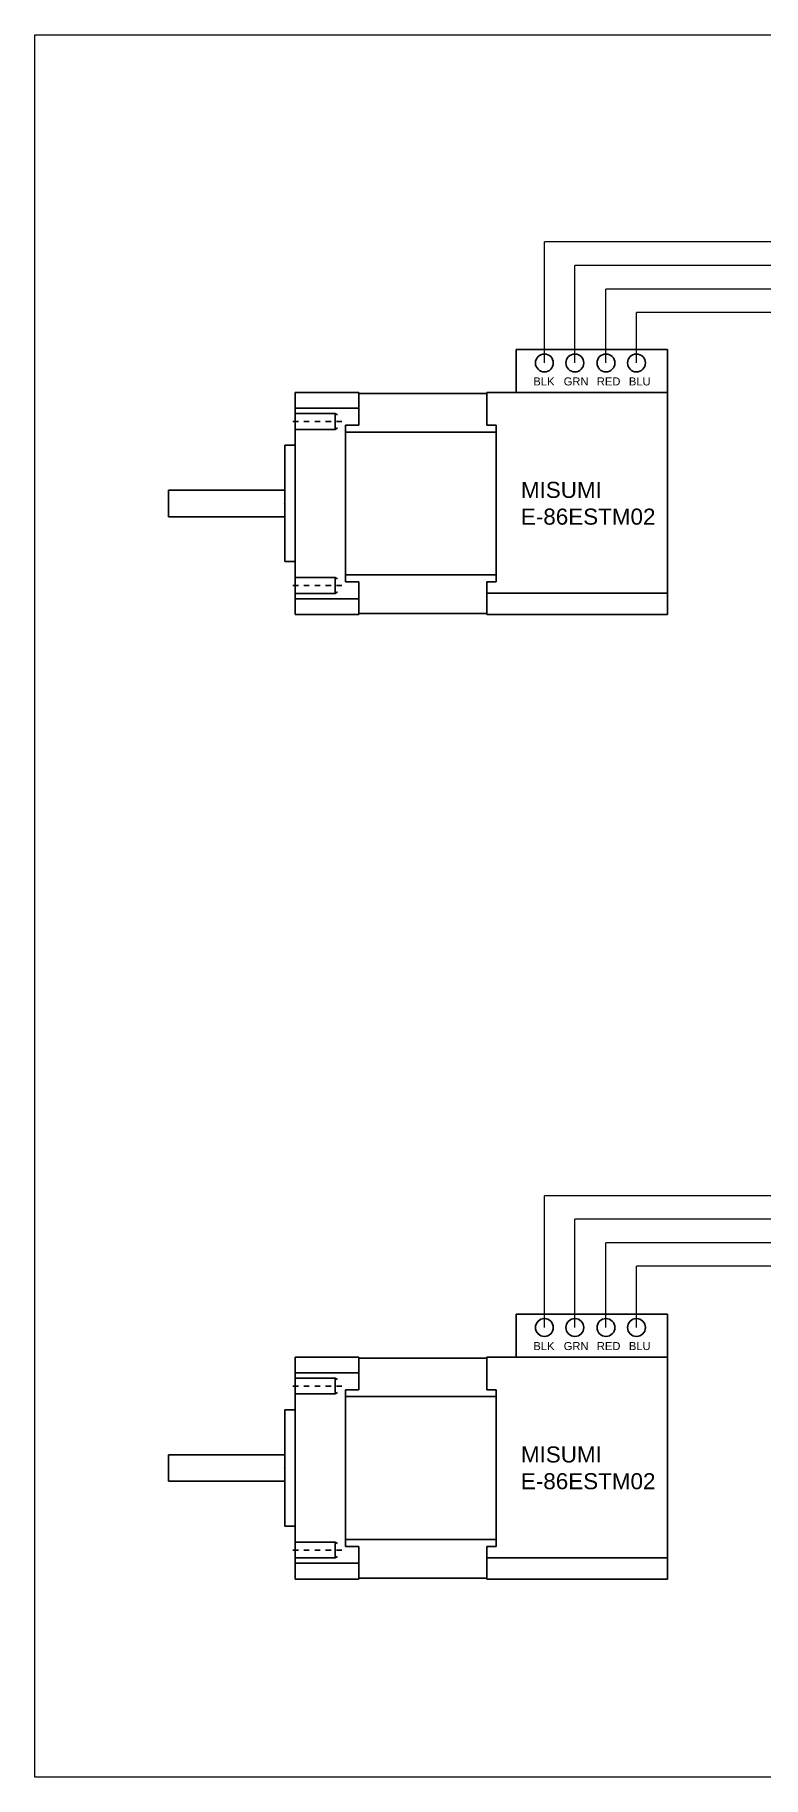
# Model space of a CAD drawing. Header units: millimetres. Extents: x 1 to 623, y -49 to 60.
# Drawn here: x 318.35 to 331.73, y 3.24 to 35.24 of the extents above; entities that cross this region are included whole.
import ezdxf

# ---------------------------------------------------------------- set-up
doc = ezdxf.new("R2010")
doc.units = ezdxf.units.MM
doc.header["$LTSCALE"] = 0.1
doc.linetypes.add('Center', pattern=[1.5, 0.45, -0.5, 0.05, -0.5])
for name, color, linetype, lineweight in [('2d ConnectionPoints', 7, 'Continuous', 50), ('AM_0', 7, 'Continuous', 50), ('AM_5', 3, 'Continuous', 25), ('AM_7', 7, 'Center', 25)]:
    doc.layers.add(name, color=color, linetype=linetype, lineweight=lineweight)
doc.styles.get("Standard").update_dxf_attribs({"font": 'arial.ttf'})

msp = doc.modelspace()

# ---------------------------------------------------------------- linework, layer by layer
for p, q in [((334.666, 31.436), (327.708, 31.436)), ((327.708, 29.214), (327.708, 31.436)), ((334.666, 31.004), (328.268, 31.004)), ((328.268, 29.214), (328.268, 31.004)), ((334.666, 30.572), (328.839, 30.572)), ((328.839, 29.214), (328.839, 30.572)), ((334.666, 30.139), (329.399, 30.139)), ((329.399, 29.214), (329.399, 30.139)), ((334.666, 13.918), (327.708, 13.918)), ((327.708, 11.496), (327.708, 13.918)), ((334.666, 13.486), (328.268, 13.486)), ((328.268, 11.496), (328.268, 13.486)), ((334.666, 13.054), (328.839, 13.054)), ((328.839, 11.496), (328.839, 13.054)), ((334.666, 12.622), (329.399, 12.622)), ((329.399, 11.496), (329.399, 12.622))]:
    msp.add_line(p, q)
at = {"lineweight": 35}
for p, q in [((327.187, 29.46), (329.97, 29.46)), ((329.97, 28.673), (329.97, 29.46)), ((327.187, 11.742), (329.97, 11.742)), ((329.97, 10.954), (329.97, 11.742))]:
    msp.add_line(p, q, dxfattribs=at)
at = {"ltscale": 0.13}
msp.add_lwpolyline([(318.347, 35.241), (356.846, 35.241), (356.846, 3.237), (318.347, 3.237)], close=True, dxfattribs=at)
at = {"lineweight": 35}
for centre in [(327.708, 29.214), (328.268, 29.214), (328.839, 29.214), (329.399, 29.214), (327.708, 11.496), (328.268, 11.496), (328.839, 11.496), (329.399, 11.496)]:
    msp.add_circle(centre, 0.164, dxfattribs=at)
at = {"layer": '2d ConnectionPoints', "lineweight": 35}
for p in [(322.937, 26.633), (322.937, 8.915)]:
    msp.add_point(p, dxfattribs=at)
at = {"layer": 'AM_0', "lineweight": 35}
for p, q in [((327.187, 29.46), (327.187, 28.673)), ((324.297, 28.673), (323.132, 28.673)), ((323.132, 28.673), (323.132, 24.593)), ((324.297, 28.072), (324.297, 28.673)), ((326.648, 28.653), (324.297, 28.653)), ((329.97, 28.673), (326.648, 28.673)), ((326.648, 28.673), (326.648, 28.072)), ((329.97, 24.593), (329.97, 28.673)), ((324.297, 28.381), (323.132, 28.381)), ((324.054, 28.072), (324.054, 25.194)), ((324.297, 28.072), (324.054, 28.072)), ((326.823, 27.945), (324.054, 27.945)), ((326.823, 28.072), (326.648, 28.072)), ((326.823, 28.072), (326.823, 25.194)), ((323.132, 27.701), (322.937, 27.701)), ((322.937, 27.701), (322.937, 25.564)), ((322.937, 26.876), (320.8, 26.876)), ((320.8, 26.876), (320.8, 26.39)), ((320.8, 26.39), (322.937, 26.39)), ((322.937, 25.564), (323.132, 25.564)), ((326.823, 25.321), (324.054, 25.321)), ((324.054, 25.194), (324.297, 25.194)), ((324.297, 24.593), (324.297, 25.194)), ((326.648, 25.194), (326.648, 24.593)), ((326.648, 25.194), (326.823, 25.194)), ((329.97, 24.984), (326.648, 24.984)), ((324.297, 24.884), (323.132, 24.884)), ((324.297, 24.593), (323.132, 24.593)), ((326.648, 24.612), (324.297, 24.612)), ((329.97, 24.593), (326.648, 24.593)), ((327.187, 11.742), (327.187, 10.954)), ((324.297, 10.954), (323.132, 10.954)), ((323.132, 10.954), (323.132, 6.875)), ((324.297, 10.354), (324.297, 10.954)), ((326.648, 10.935), (324.297, 10.935)), ((329.97, 10.954), (326.648, 10.954)), ((326.648, 10.954), (326.648, 10.354)), ((329.97, 6.875), (329.97, 10.954)), ((324.297, 10.663), (323.132, 10.663)), ((324.054, 10.354), (324.054, 7.476)), ((324.297, 10.354), (324.054, 10.354)), ((326.823, 10.354), (326.648, 10.354)), ((326.823, 10.354), (326.823, 7.476)), ((323.132, 9.983), (322.937, 9.983)), ((322.937, 9.983), (322.937, 7.846)), ((326.823, 10.227), (324.054, 10.227)), ((322.937, 9.158), (320.8, 9.158)), ((320.8, 9.158), (320.8, 8.672)), ((320.8, 8.672), (322.937, 8.672)), ((322.937, 7.846), (323.132, 7.846)), ((326.823, 7.603), (324.054, 7.603)), ((324.054, 7.476), (324.297, 7.476)), ((324.297, 6.875), (324.297, 7.476)), ((326.648, 7.476), (326.648, 6.875)), ((326.648, 7.476), (326.823, 7.476)), ((324.297, 7.166), (323.132, 7.166)), ((329.97, 7.266), (326.648, 7.266)), ((324.297, 6.875), (323.132, 6.875)), ((326.648, 6.894), (324.297, 6.894)), ((329.97, 6.875), (326.648, 6.875))]:
    msp.add_line(p, q, dxfattribs=at)
at = {"layer": 'AM_5', "lineweight": 35}
for p, q in [((323.132, 28.284), (323.863, 28.284)), ((323.909, 28.258), (323.863, 28.284)), ((323.863, 28.284), (323.863, 27.993)), ((323.132, 27.993), (323.863, 27.993)), ((323.909, 28.019), (323.863, 27.993)), ((323.132, 25.273), (323.863, 25.273)), ((323.132, 24.982), (323.863, 24.982)), ((323.909, 25.247), (323.863, 25.273)), ((323.863, 25.273), (323.863, 24.982)), ((323.909, 25.008), (323.863, 24.982)), ((323.132, 10.566), (323.863, 10.566)), ((323.909, 10.54), (323.863, 10.566)), ((323.863, 10.566), (323.863, 10.275)), ((323.132, 10.275), (323.863, 10.275)), ((323.909, 10.301), (323.863, 10.275)), ((323.132, 7.555), (323.863, 7.555)), ((323.909, 7.529), (323.863, 7.555)), ((323.863, 7.555), (323.863, 7.263)), ((323.132, 7.263), (323.863, 7.263)), ((323.909, 7.29), (323.863, 7.263))]:
    msp.add_line(p, q, dxfattribs=at)
at = {"layer": 'AM_7', "lineweight": 35}
for p, q in [((323.089, 28.138), (324.02, 28.138)), ((323.089, 25.127), (324.02, 25.127)), ((323.089, 10.42), (324.02, 10.42)), ((323.089, 7.409), (324.02, 7.409))]:
    msp.add_line(p, q, dxfattribs=at)

# ---------------------------------------------------------------- texts
at = {"lineweight": 35, "attachment_point": 1}
for s, width, gutter_width, insert, char_height in [('{\\fArial|b0|i0|c163|p34;BLK}', 0.21384, 0.735, (327.505, 28.948), 0.14699), ('{\\fArial|b0|i0|c163|p34;GRN}', 0.21384, 0.735, (328.062, 28.948), 0.14699), ('{\\fArial|b0|i0|c163|p34;RED}', 0.21384, 0.735, (328.671, 28.948), 0.14699), ('{\\fArial|b0|i0|c163|p34;BLU}', 0.21384, 0.735, (329.26, 28.948), 0.14699), ('{\\fArial|b0|i0|c163|p34;MISUMI\\PE-86ESTM02}', 2.73893, 1.474, (327.276, 27.03), 0.29487), ('{\\fArial|b0|i0|c163|p34;BLK}', 0.21384, 0.735, (327.505, 11.229), 0.14699), ('{\\fArial|b0|i0|c163|p34;GRN}', 0.21384, 0.735, (328.062, 11.229), 0.14699), ('{\\fArial|b0|i0|c163|p34;RED}', 0.21384, 0.735, (328.671, 11.229), 0.14699), ('{\\fArial|b0|i0|c163|p34;BLU}', 0.21384, 0.735, (329.26, 11.229), 0.14699), ('{\\fArial|b0|i0|c163|p34;MISUMI\\PE-86ESTM02}', 2.73893, 1.474, (327.276, 9.312), 0.29487)]:
    msp.add_mtext_dynamic_manual_height_columns(s, width=width, gutter_width=gutter_width, heights=[0], dxfattribs=dict(at, insert=insert, char_height=char_height))

doc.saveas('drawing.dxf')
